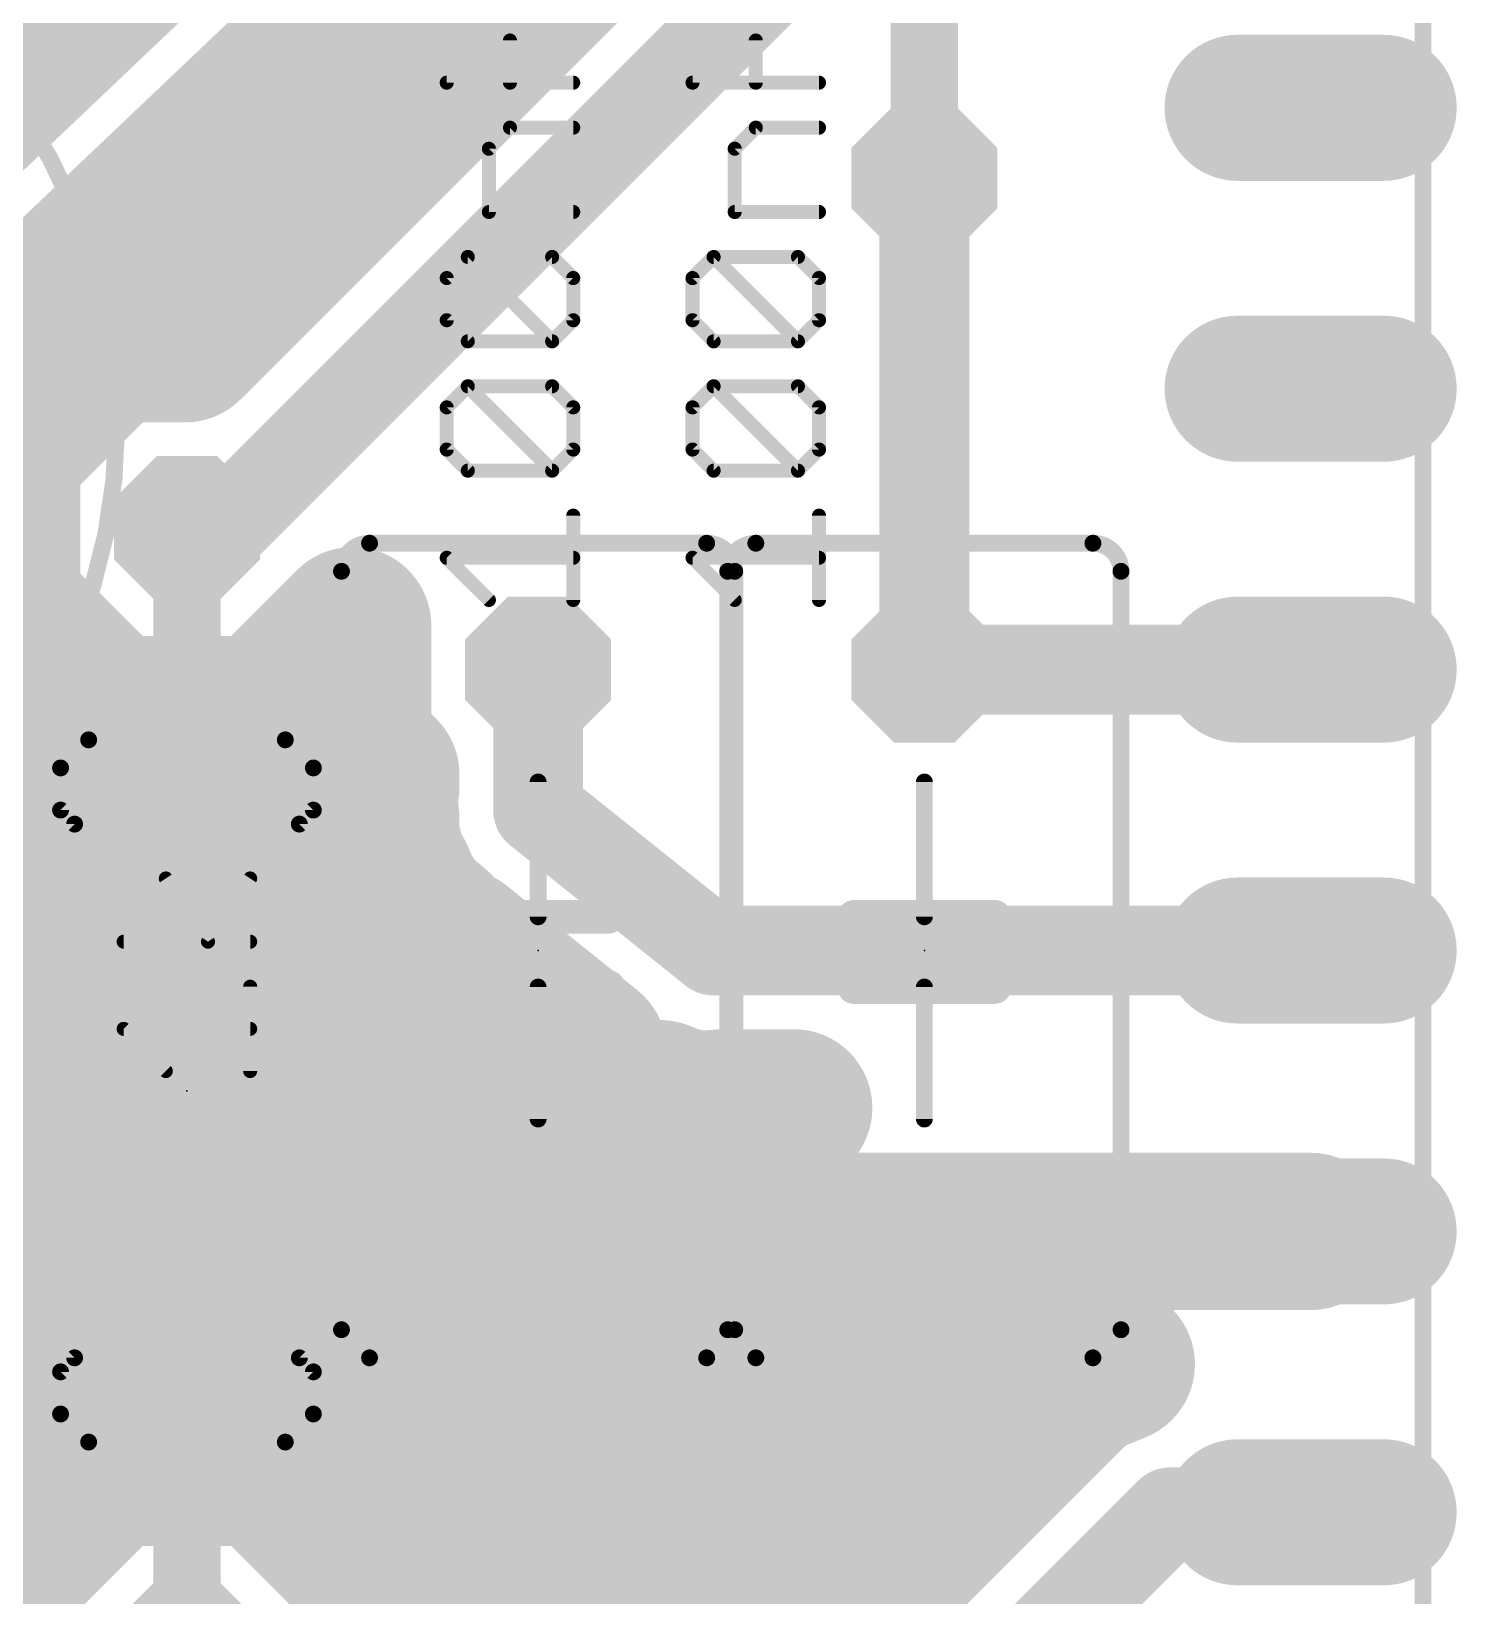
# Model space of a CAD drawing. Extents: x -16.2 to 78.2, y -6.3 to 50.2.
# Drawn here: x 31.93 to 44.82, y 16.07 to 30.22 of the extents above; entities that cross this region are included whole.
import ezdxf

# ---------------------------------------------------------------- set-up
doc = ezdxf.new("R2010")
doc.units = 0
for name, color, linetype in [('16', 175, 'CONTINUOUS'), ('17', 82, 'CONTINUOUS'), ('21', 253, 'CONTINUOUS'), ('23', 7, 'CONTINUOUS'), ('27', 253, 'CONTINUOUS'), ('51', 253, 'CONTINUOUS')]:
    doc.layers.add(name, color=color, linetype=linetype)

# ---------------------------------------------------------------- blocks, each defined once
blk = doc.blocks.new('OCTAGONP')
at = {"const_width": 0.5}
blk.add_lwpolyline([(-0.25, -0.1036), (-0.25, 0.1036), (-0.1036, 0.25), (0.1036, 0.25), (0.25, 0.1036), (0.25, -0.1036), (0.1036, -0.25), (-0.1036, -0.25), (-0.25, -0.1036), (-0.25, 0.1036)], dxfattribs=at)
blk = doc.blocks.new('LONGP100')
at = {"const_width": 1}
blk.add_lwpolyline([(-0.5, 0), (0.5, 0)], dxfattribs=at)
at = {"const_width": 0.5}
for points in [[(-0.5, 0.25, 1), (-0.5, -0.25)], [(0.5, -0.25, 1), (0.5, 0.25)]]:
    blk.add_lwpolyline(points, format="xyb", dxfattribs=at)
blk = doc.blocks.new('RECT')
blk.add_solid([(-0.5, -0.5), (0.5, -0.5), (-0.5, 0.5), (0.5, 0.5)])

msp = doc.modelspace()

# ---------------------------------------------------------------- linework, layer by layer
at = {"layer": '16'}
for points, const_width in [([(39.8526, 33.9267), (33.3198, 27.3939)], 1.4224), ([(29.5275, 27.6225), (35.8775, 33.655)], 1.27), ([(33.655, 25.7175), (41.275, 33.3375)], 0.8128), ([(31.2166, 26.9499), (36.7924, 32.247)], 1.4224), ([(34.2908, 29.8704), (35.7963, 29.8704)], 1.4224), ([(40.005, 28.8925), (40.005, 24.4475)], 0.8128), ([(32.7935, 28.448), (34.3739, 28.448)], 1.4224), ([(32.6431, 27.3939), (31.6611, 26.4119)], 1.4224), ([(33.3198, 27.3939), (32.6431, 27.3939)], 1.4224), ([(31.2963, 27.0256), (32.2748, 27.0256)], 1.4224), ([(31.6611, 26.4119), (31.6611, 25.0231)], 1.4224), ([(31.1785, 25.6032), (31.6611, 25.6032)], 1.4224), ([(33.3375, 25.7175), (33.655, 25.7175)], 0.8128), ([(31.6611, 25.0231), (32.6431, 24.0411)], 1.4224), ([(34.0319, 24.0411), (34.8361, 24.8453)], 1.4224), ([(34.8361, 24.8453), (34.8361, 23.7531)], 1.4224), ([(31.1785, 24.1808), (32.5034, 24.1808)], 1.4224), ([(34.1716, 24.1808), (34.8361, 24.1808)], 1.4224), ([(36.5125, 24.4475), (36.5125, 23.1775)], 0.8128), ([(40.005, 24.4475), (43.4975, 24.4475)], 0.8128), ([(32.6431, 24.0411), (34.0319, 24.0411)], 1.4224), ([(34.8361, 23.7531), (35.0901, 23.4991)], 1.4224), ([(35.0901, 23.4991), (35.0901, 23.3794)], 1.4224), ([(35.0901, 23.3794), (35.0676, 23.3016)], 1.4224), ([(35.0676, 23.3016), (35.0901, 23.0987)], 1.4224), ([(35.0901, 23.0987), (35.0901, 22.8946)], 1.4224), ([(35.0901, 22.8946), (35.1211, 22.8197)], 1.4224), ([(35.1211, 22.8197), (35.13, 22.7392)], 1.4224), ([(36.5125, 23.1775), (38.1, 21.9075)], 0.8128), ([(30.1733, 22.7584), (35.1279, 22.7584)], 1.4224), ([(35.13, 22.7392), (35.2285, 22.5604)], 1.4224), ([(35.2285, 22.5604), (35.3066, 22.3718)], 1.4224), ([(35.3066, 22.3718), (35.3639, 22.3145)], 1.4224), ([(35.3639, 22.3145), (35.403, 22.2435)], 1.4224), ([(35.403, 22.2435), (35.5624, 22.116)], 1.4224), ([(35.5624, 22.116), (35.7068, 21.9716)], 1.4224), ([(35.7068, 21.9716), (35.7816, 21.9407)], 1.4224), ([(35.7816, 21.9407), (36.9661, 20.9931)], 1.4224), ([(38.1, 21.9075), (43.4975, 21.9075)], 0.8128), ([(29.2948, 21.336), (36.5374, 21.336)], 1.4224), ([(35.8392, 20.9931), (34.8869, 20.0408)], 1.4224), ([(36.5125, 20.9931), (35.8392, 20.9931)], 1.4224), ([(36.9661, 20.9931), (36.5125, 20.9931)], 1.4224), ([(36.5125, 20.9931), (36.5125, 19.3675)], 1.4224), ([(36.5125, 19.3675), (36.5125, 20.9931)], 1.4224), ([(38.1381, 20.0408), (37.6105, 20.5684)], 1.4224), ([(37.6105, 20.5684), (37.6285, 20.5632)], 1.4224), ([(37.6285, 20.5632), (37.8171, 20.4851)], 1.4224), ([(37.8171, 20.4851), (37.8981, 20.4851)], 1.4224), ([(37.8981, 20.4851), (37.9759, 20.4626)], 1.4224), ([(37.9759, 20.4626), (38.1788, 20.4851)], 1.4224), ([(38.1788, 20.4851), (38.8237, 20.4851)], 1.4224), ([(38.8237, 20.4851), (38.3794, 20.0408)], 1.4224), ([(34.8869, 20.0408), (34.8869, 19.3675)], 1.4224), ([(38.1381, 19.3675), (38.1381, 20.0408)], 1.4224), ([(38.3794, 20.0408), (38.3794, 19.3675)], 1.4224), ([(30.2514, 19.9136), (34.8869, 19.9136)], 1.4224), ([(36.5125, 19.9136), (36.5125, 19.9136)], 1.4224), ([(38.1381, 19.9136), (38.3794, 19.9136)], 1.4224), ([(34.8869, 19.3675), (36.5125, 19.3675)], 1.4224), ([(36.5125, 19.3675), (34.8869, 19.3675)], 1.4224), ([(34.8869, 19.3675), (34.8869, 18.6942)], 1.4224), ([(36.5125, 19.3675), (36.5125, 19.3675)], 1.4224), ([(36.5125, 19.3675), (36.5125, 19.3675)], 1.4224), ([(36.5125, 17.7419), (36.5125, 19.3675)], 1.4224), ([(36.5125, 19.3675), (36.5125, 19.3675)], 1.4224), ([(36.5125, 19.3675), (36.5125, 17.7419)], 1.4224), ([(38.1381, 19.3675), (36.5125, 19.3675)], 1.4224), ([(36.5125, 19.3675), (36.5125, 19.3675)], 1.4224), ([(36.5125, 19.3675), (38.1381, 19.3675)], 1.4224), ([(38.1381, 18.6942), (38.1381, 19.3675)], 1.4224), ([(38.3794, 19.3675), (40.005, 19.3675)], 1.4224), ([(40.005, 19.3675), (38.3794, 19.3675)], 1.4224), ([(38.3794, 19.3675), (38.3794, 18.6942)], 1.4224), ([(43.4975, 19.3675), (40.005, 19.3675)], 1.4224), ([(40.005, 19.3675), (40.005, 19.3675)], 1.4224), ([(40.005, 19.3675), (41.2115, 19.3675)], 1.4224), ([(40.005, 19.3675), (40.005, 19.3675)], 1.4224), ([(40.005, 17.7419), (40.005, 19.3675)], 1.4224), ([(40.005, 19.3675), (40.005, 19.3675)], 1.4224), ([(40.005, 19.3675), (40.005, 17.7419)], 1.4224), ([(41.2115, 19.3675), (43.4975, 19.3675)], 1.4224), ([(43.4975, 19.3675), (43.4975, 19.3675)], 1.4224), ([(34.8869, 18.6942), (35.8392, 17.7419)], 1.4224), ([(37.1858, 17.7419), (38.1381, 18.6942)], 1.4224), ([(38.3794, 18.6942), (39.3317, 17.7419)], 1.4224), ([(29.9974, 18.4912), (35.0899, 18.4912)], 1.4224), ([(36.5125, 18.4912), (36.5125, 18.4912)], 1.4224), ([(37.9351, 18.4912), (38.5824, 18.4912)], 1.4224), ([(40.005, 18.4912), (40.005, 18.4912)], 1.4224), ([(40.6783, 17.7419), (41.4519, 18.5155)], 1.4224), ([(41.4276, 18.4912), (41.4659, 18.4912)], 1.4224), ([(41.4519, 18.5155), (41.4826, 18.4624)], 1.4224), ([(41.4826, 18.4624), (41.6123, 18.2934)], 1.4224), ([(41.6123, 18.2934), (41.7403, 18.1653)], 1.4224), ([(41.7403, 18.1653), (41.4218, 18.0334)], 1.4224), ([(41.4218, 18.0334), (36.8758, 13.4874)], 1.4224), ([(35.8392, 17.7419), (36.5125, 17.7419)], 1.4224), ([(36.5125, 17.7419), (37.1858, 17.7419)], 1.4224), ([(39.3317, 17.7419), (40.005, 17.7419)], 1.4224), ([(40.005, 17.7419), (40.6783, 17.7419)], 1.4224), ([(32.6431, 17.2339), (31.6611, 16.2519)], 1.4224), ([(34.0319, 17.2339), (32.6431, 17.2339)], 1.4224), ([(35.0139, 16.2519), (34.0319, 17.2339)], 1.4224), ([(30.2514, 17.0688), (32.478, 17.0688)], 1.4224), ([(34.197, 17.0688), (40.4572, 17.0688)], 1.4224), ([(37.465, 12.065), (42.2275, 16.8275)], 0.8128), ([(42.2275, 16.8275), (43.4975, 16.8275)], 0.8128), ([(31.6611, 16.2519), (31.6611, 15.2781)], 1.4224), ([(35.0139, 14.8631), (35.0139, 16.2519)], 1.4224), ([(29.9974, 15.6464), (31.6611, 15.6464)], 1.4224), ([(35.0139, 15.6464), (39.0348, 15.6464)], 1.4224)]:
    msp.add_lwpolyline(points, dxfattribs=dict(at, const_width=const_width))
for points, const_width in [([(34.2908, 30.226, 1), (34.2908, 29.5148)], 0.7112), ([(35.7963, 29.5148, 1), (35.7963, 30.226)], 0.7112), ([(40.2082, 28.8925, 1), (39.8018, 28.8925)], 0.4064), ([(32.7935, 28.8036, 1), (32.7935, 28.0924)], 0.7112), ([(34.3739, 28.0924, 1), (34.3739, 28.8036)], 0.7112), ([(32.6431, 27.7495, 1), (32.6431, 27.0383)], 0.7112), ([(32.8946, 27.1424, 1), (32.3917, 27.6453)], 0.7112), ([(33.3198, 27.0383, 1), (33.3198, 27.7495)], 0.7112), ([(33.0684, 27.6453, 1), (33.5713, 27.1424)], 0.7112), ([(32.2748, 26.67, 1), (32.2748, 27.3812)], 0.7112), ([(32.0167, 26.4119, 1), (31.3055, 26.4119)], 0.7112), ([(31.4097, 26.6633, 1), (31.9125, 26.1604)], 0.7112), ([(31.6611, 25.2476, 1), (31.6611, 25.9588)], 0.7112), ([(33.3375, 25.9207, 1), (33.3375, 25.5143)], 0.4064), ([(33.5113, 25.8612, 1), (33.7987, 25.5738)], 0.4064), ([(33.655, 25.5143, 1), (33.655, 25.9207)], 0.4064), ([(31.9125, 25.2746, 1), (31.4097, 24.7717)], 0.7112), ([(35.1917, 24.8453, 1), (34.4805, 24.8453)], 0.7112), ([(35.0875, 24.5939, 1), (34.5847, 25.0968)], 0.7112), ([(31.3055, 25.0231, 1), (32.0167, 25.0231)], 0.7112), ([(32.5034, 23.8252, 1), (32.5034, 24.5364)], 0.7112), ([(34.1716, 24.5364, 1), (34.1716, 23.8252)], 0.7112), ([(34.8361, 23.8252, 1), (34.8361, 24.5364)], 0.7112), ([(36.7157, 24.4475, 1), (36.3093, 24.4475)], 0.4064), ([(40.005, 24.6507, 1), (40.005, 24.2443)], 0.4064), ([(43.4975, 24.2443, 1), (43.4975, 24.6507)], 0.4064), ([(32.6431, 24.3967, 1), (32.6431, 23.6855)], 0.7112), ([(32.3917, 23.7897, 1), (32.8946, 24.2925)], 0.7112), ([(33.7804, 24.2925, 1), (34.2833, 23.7897)], 0.7112), ([(34.0319, 23.6855, 1), (34.0319, 24.3967)], 0.7112), ([(39.8018, 24.4475, 1), (40.2082, 24.4475)], 0.4064), ([(35.0875, 24.0046, 1), (34.5847, 23.5017)], 0.7112), ([(35.4457, 23.4991, 1), (34.7345, 23.4991)], 0.7112), ([(34.4805, 23.7531, 1), (35.1917, 23.7531)], 0.7112), ([(35.4317, 23.2805, 1), (34.7485, 23.4784)], 0.7112), ([(34.8387, 23.2477, 1), (35.3415, 23.7506)], 0.7112), ([(35.421, 23.3409, 1), (34.7141, 23.2624)], 0.7112), ([(35.4457, 23.0987, 1), (34.7345, 23.0987)], 0.7112), ([(34.726, 23.4006, 1), (35.4091, 23.2027)], 0.7112), ([(34.7345, 23.3794, 1), (35.4457, 23.3794)], 0.7112), ([(35.4186, 23.0307, 1), (34.7616, 22.7585)], 0.7112), ([(34.7367, 23.0595, 1), (35.4435, 23.138)], 0.7112), ([(35.4745, 22.859, 1), (34.7677, 22.7805)], 0.7112), ([(36.6394, 23.3362, 1), (36.3856, 23.0188)], 0.4064), ([(35.4415, 22.9108, 1), (34.8186, 22.5677)], 0.7112), ([(35.1279, 22.4028, 1), (35.1279, 23.114)], 0.7112), ([(36.3093, 23.1775, 1), (36.7157, 23.1775)], 0.4064), ([(34.7345, 22.8946, 1), (35.4457, 22.8946)], 0.7112), ([(34.7926, 22.6836, 1), (35.4496, 22.9558)], 0.7112), ([(35.5571, 22.6965, 1), (34.9, 22.4243)], 0.7112), ([(34.7766, 22.7, 1), (35.4835, 22.7785)], 0.7112), ([(34.917, 22.3889, 1), (35.54, 22.7319)], 0.7112), ([(35.5581, 22.6232, 1), (35.0552, 22.1203)], 0.7112), ([(35.6754, 22.486, 1), (35.0524, 22.143)], 0.7112), ([(35.6251, 22.5212, 1), (35.1809, 21.9659)], 0.7112), ([(35.1125, 22.063, 1), (35.6154, 22.5659)], 0.7112), ([(34.9781, 22.2357, 1), (35.6352, 22.5079)], 0.7112), ([(35.8139, 22.3674, 1), (35.311, 21.8646)], 0.7112), ([(35.0915, 22.072, 1), (35.7145, 22.4151)], 0.7112), ([(35.3403, 21.8383, 1), (35.7846, 22.3937)], 0.7112), ([(35.8429, 22.3002, 1), (35.5707, 21.6431)], 0.7112), ([(36.0038, 22.2183, 1), (35.5595, 21.663)], 0.7112), ([(35.4553, 21.7202, 1), (35.9582, 22.2231)], 0.7112), ([(35.6455, 21.6121, 1), (35.9177, 22.2692)], 0.7112), ([(38.1, 22.1107, 1), (38.1, 21.7043)], 0.4064), ([(37.9731, 21.7488, 1), (38.2269, 22.0662)], 0.4064), ([(43.4975, 21.7043, 1), (43.4975, 22.1107)], 0.4064), ([(36.5374, 20.9804, 1), (36.5374, 21.6916)], 0.7112), ([(35.8392, 21.3487, 1), (35.8392, 20.6375)], 0.7112), ([(36.0906, 20.7416, 1), (35.5877, 21.2445)], 0.7112), ([(36.5125, 21.3487, 1), (36.5125, 20.6375)], 0.7112), ([(36.8681, 20.9931, 1), (36.1569, 20.9931)], 0.7112), ([(36.8681, 20.9931, 1), (36.1569, 20.9931)], 0.7112), ([(36.5125, 20.6375, 1), (36.5125, 21.3487)], 0.7112), ([(36.9661, 20.6375, 1), (36.9661, 21.3487)], 0.7112), ([(36.7439, 20.7154, 1), (37.1882, 21.2708)], 0.7112), ([(37.862, 20.8199, 1), (37.3591, 20.317)], 0.7112), ([(37.7095, 20.91, 1), (37.5115, 20.2269)], 0.7112), ([(37.7645, 20.8918, 1), (37.4924, 20.2347)], 0.7112), ([(37.5295, 20.2217, 1), (37.7274, 20.9048)], 0.7112), ([(37.8171, 20.8407, 1), (37.8171, 20.1295)], 0.7112), ([(37.997, 20.8267, 1), (37.7991, 20.1435)], 0.7112), ([(37.9366, 20.816, 1), (38.0151, 20.1091)], 0.7112), ([(37.681, 20.1566, 1), (37.9532, 20.8136)], 0.7112), ([(38.1788, 20.8407, 1), (38.1788, 20.1295)], 0.7112), ([(37.8769, 20.121, 1), (38.0748, 20.8041)], 0.7112), ([(37.8981, 20.1295, 1), (37.8981, 20.8407)], 0.7112), ([(38.218, 20.1317, 1), (38.1395, 20.8385)], 0.7112), ([(39.0751, 20.2337, 1), (38.5722, 20.7365)], 0.7112), ([(38.8237, 20.1295, 1), (38.8237, 20.8407)], 0.7112), ([(35.2425, 20.0408, 1), (34.5313, 20.0408)], 0.7112), ([(38.4937, 20.0408, 1), (37.7825, 20.0408)], 0.7112), ([(38.735, 20.0408, 1), (38.0238, 20.0408)], 0.7112), ([(34.6355, 20.2923, 1), (35.1383, 19.7894)], 0.7112), ([(34.8869, 19.558, 1), (34.8869, 20.2692)], 0.7112), ([(36.5125, 20.2692, 1), (36.5125, 19.558)], 0.7112), ([(36.5125, 19.558, 1), (36.5125, 20.2692)], 0.7112), ([(38.1381, 20.2692, 1), (38.1381, 19.558)], 0.7112), ([(37.8867, 19.7894, 1), (38.3895, 20.2923)], 0.7112), ([(38.128, 20.2923, 1), (38.6308, 19.7894)], 0.7112), ([(38.3794, 19.558, 1), (38.3794, 20.2692)], 0.7112), ([(34.8869, 19.7231, 1), (34.8869, 19.0119)], 0.7112), ([(34.8869, 19.7231, 1), (34.8869, 19.0119)], 0.7112), ([(35.2425, 19.3675, 1), (34.5313, 19.3675)], 0.7112), ([(36.5125, 19.7231, 1), (36.5125, 19.0119)], 0.7112), ([(36.8681, 19.3675, 1), (36.1569, 19.3675)], 0.7112), ([(36.8681, 19.3675, 1), (36.1569, 19.3675)], 0.7112), ([(36.5125, 19.7231, 1), (36.5125, 19.0119)], 0.7112), ([(36.8681, 19.3675, 1), (36.1569, 19.3675)], 0.7112), ([(36.5125, 19.7231, 1), (36.5125, 19.0119)], 0.7112), ([(36.8681, 19.3675, 1), (36.1569, 19.3675)], 0.7112), ([(36.5125, 19.7231, 1), (36.5125, 19.0119)], 0.7112), ([(36.5125, 19.0119, 1), (36.5125, 19.7231)], 0.7112), ([(36.5125, 19.0119, 1), (36.5125, 19.7231)], 0.7112), ([(36.5125, 19.0119, 1), (36.5125, 19.7231)], 0.7112), ([(36.5125, 19.0119, 1), (36.5125, 19.7231)], 0.7112), ([(38.4937, 19.3675, 1), (37.7825, 19.3675)], 0.7112), ([(38.3794, 19.7231, 1), (38.3794, 19.0119)], 0.7112), ([(38.3794, 19.7231, 1), (38.3794, 19.0119)], 0.7112), ([(38.735, 19.3675, 1), (38.0238, 19.3675)], 0.7112), ([(38.1381, 19.0119, 1), (38.1381, 19.7231)], 0.7112), ([(38.1381, 19.0119, 1), (38.1381, 19.7231)], 0.7112), ([(40.005, 19.7231, 1), (40.005, 19.0119)], 0.7112), ([(40.3606, 19.3675, 1), (39.6494, 19.3675)], 0.7112), ([(40.005, 19.7231, 1), (40.005, 19.0119)], 0.7112), ([(40.3606, 19.3675, 1), (39.6494, 19.3675)], 0.7112), ([(40.3606, 19.3675, 1), (39.6494, 19.3675)], 0.7112), ([(40.005, 19.7231, 1), (40.005, 19.0119)], 0.7112), ([(40.3606, 19.3675, 1), (39.6494, 19.3675)], 0.7112), ([(40.005, 19.0119, 1), (40.005, 19.7231)], 0.7112), ([(40.005, 19.0119, 1), (40.005, 19.7231)], 0.7112), ([(40.005, 19.0119, 1), (40.005, 19.7231)], 0.7112), ([(41.2115, 19.7231, 1), (41.2115, 19.0119)], 0.7112), ([(41.2115, 19.0119, 1), (41.2115, 19.7231)], 0.7112), ([(43.8531, 19.3675, 1), (43.1419, 19.3675)], 0.7112), ([(43.4975, 19.0119, 1), (43.4975, 19.7231)], 0.7112), ([(43.4975, 19.0119, 1), (43.4975, 19.7231)], 0.7112), ([(34.5313, 19.3675, 1), (35.2425, 19.3675)], 0.7112), ([(36.1569, 19.3675, 1), (36.8681, 19.3675)], 0.7112), ([(36.1569, 19.3675, 1), (36.8681, 19.3675)], 0.7112), ([(36.1569, 19.3675, 1), (36.8681, 19.3675)], 0.7112), ([(36.1569, 19.3675, 1), (36.8681, 19.3675)], 0.7112), ([(37.7825, 19.3675, 1), (38.4937, 19.3675)], 0.7112), ([(38.0238, 19.3675, 1), (38.735, 19.3675)], 0.7112), ([(39.6494, 19.3675, 1), (40.3606, 19.3675)], 0.7112), ([(39.6494, 19.3675, 1), (40.3606, 19.3675)], 0.7112), ([(43.1419, 19.3675, 1), (43.8531, 19.3675)], 0.7112), ([(35.1383, 18.9456, 1), (34.6355, 18.4427)], 0.7112), ([(38.3895, 18.4427, 1), (37.8866, 18.9456)], 0.7112), ([(38.6308, 18.9456, 1), (38.128, 18.4427)], 0.7112), ([(35.0899, 18.1356, 1), (35.0899, 18.8468)], 0.7112), ([(36.5125, 18.8468, 1), (36.5125, 18.1356)], 0.7112), ([(36.5125, 18.1356, 1), (36.5125, 18.8468)], 0.7112), ([(37.9351, 18.8468, 1), (37.9351, 18.1356)], 0.7112), ([(38.5824, 18.1356, 1), (38.5824, 18.8468)], 0.7112), ([(40.005, 18.8468, 1), (40.005, 18.1356)], 0.7112), ([(40.005, 18.1356, 1), (40.005, 18.8468)], 0.7112), ([(41.4276, 18.8468, 1), (41.4276, 18.1356)], 0.7112), ([(41.7599, 18.6933, 1), (41.144, 18.3377)], 0.7112), ([(41.7647, 18.6789, 1), (41.2004, 18.2459)], 0.7112), ([(41.7034, 18.264, 1), (41.2005, 18.7669)], 0.7112), ([(41.4659, 18.1356, 1), (41.4659, 18.8468)], 0.7112), ([(34.5313, 18.6942, 1), (35.2425, 18.6942)], 0.7112), ([(37.7825, 18.6942, 1), (38.4937, 18.6942)], 0.7112), ([(38.0238, 18.6942, 1), (38.735, 18.6942)], 0.7112), ([(41.1746, 18.2846, 1), (41.7905, 18.6402)], 0.7112), ([(41.8637, 18.5448, 1), (41.3608, 18.0419)], 0.7112), ([(41.3302, 18.0769, 1), (41.8944, 18.5098)], 0.7112), ([(41.8764, 17.8368, 1), (41.6043, 18.4938)], 0.7112), ([(41.2857, 18.3619, 1), (41.5579, 17.7048)], 0.7112), ([(41.6732, 17.7819, 1), (41.1703, 18.2848)], 0.7112), ([(41.4889, 17.9139, 1), (41.9918, 18.4168)], 0.7112), ([(35.8392, 18.0975, 1), (35.8392, 17.3863)], 0.7112), ([(36.5125, 18.0975, 1), (36.5125, 17.3863)], 0.7112), ([(36.5125, 17.3863, 1), (36.5125, 18.0975)], 0.7112), ([(37.1858, 17.3863, 1), (37.1858, 18.0975)], 0.7112), ([(39.3317, 18.0975, 1), (39.3317, 17.3863)], 0.7112), ([(40.005, 18.0975, 1), (40.005, 17.3863)], 0.7112), ([(40.005, 17.3863, 1), (40.005, 18.0975)], 0.7112), ([(40.6783, 17.3863, 1), (40.6783, 18.0975)], 0.7112), ([(35.5877, 17.4905, 1), (36.0906, 17.9933)], 0.7112), ([(36.9344, 17.9933, 1), (37.4373, 17.4905)], 0.7112), ([(39.0802, 17.4905, 1), (39.5831, 17.9933)], 0.7112), ([(40.4269, 17.9933, 1), (40.9298, 17.4905)], 0.7112), ([(36.1569, 17.7419, 1), (36.8681, 17.7419)], 0.7112), ([(36.1569, 17.7419, 1), (36.8681, 17.7419)], 0.7112), ([(39.6494, 17.7419, 1), (40.3606, 17.7419)], 0.7112), ([(39.6494, 17.7419, 1), (40.3606, 17.7419)], 0.7112), ([(32.6431, 17.5895, 1), (32.6431, 16.8783)], 0.7112), ([(32.8946, 16.9824, 1), (32.3917, 17.4853)], 0.7112), ([(34.2833, 17.4853, 1), (33.7804, 16.9824)], 0.7112), ([(34.0319, 16.8783, 1), (34.0319, 17.5895)], 0.7112), ([(32.478, 16.7132, 1), (32.478, 17.4244)], 0.7112), ([(34.197, 17.4244, 1), (34.197, 16.7132)], 0.7112), ([(40.4572, 16.7132, 1), (40.4572, 17.4244)], 0.7112), ([(42.2275, 17.0307, 1), (42.2275, 16.6243)], 0.4064), ([(42.3712, 16.6838, 1), (42.0838, 16.9712)], 0.4064), ([(43.4975, 16.6243, 1), (43.4975, 17.0307)], 0.4064), ([(32.0167, 16.2519, 1), (31.3055, 16.2519)], 0.7112), ([(31.4097, 16.5033, 1), (31.9125, 16.0004)], 0.7112), ([(35.3695, 16.2519, 1), (34.6583, 16.2519)], 0.7112), ([(34.7624, 16.0004, 1), (35.2653, 16.5033)], 0.7112), ([(31.6611, 15.2908, 1), (31.6611, 16.002)], 0.7112), ([(35.0139, 16.002, 1), (35.0139, 15.2908)], 0.7112), ([(39.0348, 15.2908, 1), (39.0348, 16.002)], 0.7112)]:
    msp.add_lwpolyline(points, format="xyb", dxfattribs=dict(at, const_width=const_width))
at = {"layer": '21'}
for points, const_width in [([(44.5135, 2.0955), (44.5135, 39.1795)], 0.1524), ([(38.0365, 25.5905), (34.9885, 25.5905)], 0.1524), ([(41.529, 25.5905), (38.481, 25.5905)], 0.1524), ([(34.7345, 25.3365), (34.7345, 18.4785)], 0.1524), ([(38.227, 25.3365), (38.227, 18.4785)], 0.1524), ([(38.2905, 18.4785), (38.2905, 25.3365)], 0.1524), ([(41.783, 18.4785), (41.783, 25.3365)], 0.1524), ([(32.4485, 23.8125), (34.2265, 23.8125)], 0.1524), ([(32.1945, 23.5585), (32.1945, 23.1775)], 0.1524), ([(34.4805, 23.5585), (34.4805, 23.1775)], 0.1524), ([(36.5125, 22.2123), (36.5125, 23.4315)], 0.1524), ([(40.005, 22.2123), (40.005, 23.4315)], 0.1524), ([(32.3215, 23.0505), (32.1945, 23.1775)], 0.1524), ([(34.3535, 23.0505), (34.4805, 23.1775)], 0.1524), ([(32.3215, 18.2245), (32.3215, 23.0505)], 0.1524), ([(34.3535, 18.2245), (34.3535, 23.0505)], 0.1524), ([(36.5125, 22.2123), (35.8775, 22.2123)], 0.3048), ([(37.1475, 22.2123), (36.5125, 22.2123)], 0.3048), ([(40.005, 22.2123), (39.37, 22.2123)], 0.3048), ([(40.64, 22.2123), (40.005, 22.2123)], 0.3048), ([(36.5125, 21.5773), (35.8775, 21.5773)], 0.3048), ([(37.1475, 21.5773), (36.5125, 21.5773)], 0.3048), ([(36.5125, 21.5773), (36.5125, 20.3835)], 0.1524), ([(40.005, 21.5773), (39.37, 21.5773)], 0.3048), ([(40.64, 21.5773), (40.005, 21.5773)], 0.3048), ([(40.005, 21.5773), (40.005, 20.3835)], 0.1524), ([(32.3215, 18.2245), (32.1945, 18.0975)], 0.1524), ([(34.3535, 18.2245), (34.4805, 18.0975)], 0.1524), ([(34.9885, 18.2245), (38.0365, 18.2245)], 0.1524), ([(38.481, 18.2245), (41.529, 18.2245)], 0.1524), ([(32.1945, 17.7165), (32.1945, 18.0975)], 0.1524), ([(34.4805, 17.7165), (34.4805, 18.0975)], 0.1524), ([(32.4485, 17.4625), (34.2265, 17.4625)], 0.1524)]:
    msp.add_lwpolyline(points, dxfattribs=dict(at, const_width=const_width))
for points, const_width in [([(27.6225, 21.59, 1), (27.6225, 31.75, 1), (27.6225, 21.59)], 0.1524), ([(34.9885, 25.5905, 0.4142), (34.7345, 25.3365)], 0.1524), ([(34.9885, 25.6286, 1), (34.9885, 25.5524)], 0.0762), ([(34.9885, 25.5524, 1), (34.9885, 25.6286)], 0.0762), ([(38.2905, 25.3365, 0.4142), (38.0365, 25.5905)], 0.1524), ([(38.0365, 25.6286, 1), (38.0365, 25.5524)], 0.0762), ([(38.0365, 25.5524, 1), (38.0365, 25.6286)], 0.0762), ([(38.481, 25.5905, 0.4142), (38.227, 25.3365)], 0.1524), ([(38.481, 25.6286, 1), (38.481, 25.5524)], 0.0762), ([(38.481, 25.5524, 1), (38.481, 25.6286)], 0.0762), ([(41.783, 25.3365, 0.4142), (41.529, 25.5905)], 0.1524), ([(41.529, 25.6286, 1), (41.529, 25.5524)], 0.0762), ([(41.529, 25.5524, 1), (41.529, 25.6286)], 0.0762), ([(34.7726, 25.3365, 1), (34.6964, 25.3365)], 0.0762), ([(34.6964, 25.3365, 1), (34.7726, 25.3365)], 0.0762), ([(38.2651, 25.3365, 1), (38.1889, 25.3365)], 0.0762), ([(38.1889, 25.3365, 1), (38.2651, 25.3365)], 0.0762), ([(38.3286, 25.3365, 1), (38.2524, 25.3365)], 0.0762), ([(38.2524, 25.3365, 1), (38.3286, 25.3365)], 0.0762), ([(41.8211, 25.3365, 1), (41.7449, 25.3365)], 0.0762), ([(41.7449, 25.3365, 1), (41.8211, 25.3365)], 0.0762), ([(32.4485, 23.8125, 0.4142), (32.1945, 23.5585)], 0.1524), ([(32.4485, 23.8506, 1), (32.4485, 23.7744)], 0.0762), ([(32.4485, 23.7744, 1), (32.4485, 23.8506)], 0.0762), ([(34.4805, 23.5585, 0.4142), (34.2265, 23.8125)], 0.1524), ([(34.2265, 23.8506, 1), (34.2265, 23.7744)], 0.0762), ([(34.2265, 23.7744, 1), (34.2265, 23.8506)], 0.0762), ([(32.2326, 23.5585, 1), (32.1564, 23.5585)], 0.0762), ([(34.5186, 23.5585, 1), (34.4424, 23.5585)], 0.0762), ([(32.1564, 23.5585, 1), (32.2326, 23.5585)], 0.0762), ([(34.4424, 23.5585, 1), (34.5186, 23.5585)], 0.0762), ([(36.5506, 23.4315, 1), (36.4744, 23.4315)], 0.0762), ([(40.0431, 23.4315, 1), (39.9669, 23.4315)], 0.0762), ([(32.1564, 23.1775, 1), (32.2326, 23.1775)], 0.0762), ([(32.2214, 23.2044, 1), (32.1676, 23.1506)], 0.0762), ([(34.4424, 23.1775, 1), (34.5186, 23.1775)], 0.0762), ([(34.5074, 23.1506, 1), (34.4536, 23.2044)], 0.0762), ([(32.3596, 23.0505, 1), (32.2834, 23.0505)], 0.0762), ([(32.2946, 23.0236, 1), (32.3484, 23.0774)], 0.0762), ([(34.3916, 23.0505, 1), (34.3154, 23.0505)], 0.0762), ([(34.3266, 23.0774, 1), (34.3804, 23.0236)], 0.0762), ([(35.8775, 22.2885, 1), (35.8775, 22.1361)], 0.1524), ([(36.5125, 22.2885, 1), (36.5125, 22.1361)], 0.1524), ([(36.5125, 22.1361, 1), (36.5125, 22.2885)], 0.1524), ([(37.1475, 22.1361, 1), (37.1475, 22.2885)], 0.1524), ([(39.37, 22.2885, 1), (39.37, 22.1361)], 0.1524), ([(40.005, 22.2885, 1), (40.005, 22.1361)], 0.1524), ([(40.005, 22.1361, 1), (40.005, 22.2885)], 0.1524), ([(40.64, 22.1361, 1), (40.64, 22.2885)], 0.1524), ([(36.4744, 22.2123, 1), (36.5506, 22.2123)], 0.0762), ([(39.9669, 22.2123, 1), (40.0431, 22.2123)], 0.0762), ([(35.8775, 21.6535, 1), (35.8775, 21.5011)], 0.1524), ([(36.5125, 21.6535, 1), (36.5125, 21.5011)], 0.1524), ([(36.5125, 21.5011, 1), (36.5125, 21.6535)], 0.1524), ([(36.5506, 21.5773, 1), (36.4744, 21.5773)], 0.0762), ([(37.1475, 21.5011, 1), (37.1475, 21.6535)], 0.1524), ([(39.37, 21.6535, 1), (39.37, 21.5011)], 0.1524), ([(40.005, 21.6535, 1), (40.005, 21.5011)], 0.1524), ([(40.005, 21.5011, 1), (40.005, 21.6535)], 0.1524), ([(40.0431, 21.5773, 1), (39.9669, 21.5773)], 0.0762), ([(40.64, 21.5011, 1), (40.64, 21.6535)], 0.1524), ([(36.4744, 20.3835, 1), (36.5506, 20.3835)], 0.0762), ([(39.9669, 20.3835, 1), (40.0431, 20.3835)], 0.0762), ([(34.7345, 18.4785, 0.4142), (34.9885, 18.2245)], 0.1524), ([(34.7726, 18.4785, 1), (34.6964, 18.4785)], 0.0762), ([(38.0365, 18.2245, 0.4142), (38.2905, 18.4785)], 0.1524), ([(38.227, 18.4785, 0.4142), (38.481, 18.2245)], 0.1524), ([(38.2651, 18.4785, 1), (38.1889, 18.4785)], 0.0762), ([(38.3286, 18.4785, 1), (38.2524, 18.4785)], 0.0762), ([(41.529, 18.2245, 0.4142), (41.783, 18.4785)], 0.1524), ([(41.8211, 18.4785, 1), (41.7449, 18.4785)], 0.0762), ([(34.6964, 18.4785, 1), (34.7726, 18.4785)], 0.0762), ([(38.1889, 18.4785, 1), (38.2651, 18.4785)], 0.0762), ([(38.2524, 18.4785, 1), (38.3286, 18.4785)], 0.0762), ([(41.7449, 18.4785, 1), (41.8211, 18.4785)], 0.0762), ([(32.2834, 18.2245, 1), (32.3596, 18.2245)], 0.0762), ([(32.3484, 18.1976, 1), (32.2946, 18.2514)], 0.0762), ([(34.3154, 18.2245, 1), (34.3916, 18.2245)], 0.0762), ([(34.3804, 18.2514, 1), (34.3266, 18.1976)], 0.0762), ([(34.9885, 18.2626, 1), (34.9885, 18.1864)], 0.0762), ([(34.9885, 18.1864, 1), (34.9885, 18.2626)], 0.0762), ([(38.0365, 18.2626, 1), (38.0365, 18.1864)], 0.0762), ([(38.0365, 18.1864, 1), (38.0365, 18.2626)], 0.0762), ([(38.481, 18.2626, 1), (38.481, 18.1864)], 0.0762), ([(38.481, 18.1864, 1), (38.481, 18.2626)], 0.0762), ([(41.529, 18.2626, 1), (41.529, 18.1864)], 0.0762), ([(41.529, 18.1864, 1), (41.529, 18.2626)], 0.0762), ([(32.2326, 18.0975, 1), (32.1564, 18.0975)], 0.0762), ([(32.1676, 18.1244, 1), (32.2214, 18.0706)], 0.0762), ([(34.5186, 18.0975, 1), (34.4424, 18.0975)], 0.0762), ([(34.4536, 18.0706, 1), (34.5074, 18.1244)], 0.0762), ([(32.1945, 17.7165, 0.4142), (32.4485, 17.4625)], 0.1524), ([(32.2326, 17.7165, 1), (32.1564, 17.7165)], 0.0762), ([(32.1564, 17.7165, 1), (32.2326, 17.7165)], 0.0762), ([(34.2265, 17.4625, 0.4142), (34.4805, 17.7165)], 0.1524), ([(34.5186, 17.7165, 1), (34.4424, 17.7165)], 0.0762), ([(34.4424, 17.7165, 1), (34.5186, 17.7165)], 0.0762), ([(32.4485, 17.5006, 1), (32.4485, 17.4244)], 0.0762), ([(32.4485, 17.4244, 1), (32.4485, 17.5006)], 0.0762), ([(34.2265, 17.5006, 1), (34.2265, 17.4244)], 0.0762), ([(34.2265, 17.4244, 1), (34.2265, 17.5006)], 0.0762)]:
    msp.add_lwpolyline(points, format="xyb", dxfattribs=dict(at, const_width=const_width))
at = {"layer": '23'}
for p in [(36.5125, 21.9075), (40.005, 21.9075), (33.3375, 20.6375)]:
    msp.add_point(p, dxfattribs=at)
at = {"layer": '27', "const_width": 0.127}
for points in [[(35.686, 29.7551), (35.686, 30.5177)], [(37.9085, 29.7551), (37.9085, 30.5177)], [(36.258, 29.7551), (36.258, 30.1364)], [(38.4805, 29.7551), (38.4805, 30.1364)], [(36.83, 29.7551), (35.686, 29.7551)], [(39.0525, 29.7551), (37.9085, 29.7551)], [(36.0674, 29.1577), (36.258, 29.3483)], [(36.258, 29.3483), (36.83, 29.3483)], [(38.2899, 29.1577), (38.4805, 29.3483)], [(38.4805, 29.3483), (39.0525, 29.3483)], [(36.0674, 28.5857), (36.0674, 29.1577)], [(38.2899, 28.5857), (38.2899, 29.1577)], [(36.83, 28.5857), (36.0674, 28.5857)], [(39.0525, 28.5857), (38.2899, 28.5857)], [(35.686, 27.9883), (35.8767, 28.1789)], [(35.8767, 28.1789), (36.6393, 28.1789)], [(36.6393, 27.4163), (35.8767, 28.1789)], [(36.6393, 28.1789), (36.83, 27.9883)], [(37.9085, 27.9883), (38.0992, 28.1789)], [(38.0992, 28.1789), (38.8618, 28.1789)], [(38.8618, 27.4163), (38.0992, 28.1789)], [(38.8618, 28.1789), (39.0525, 27.9883)], [(35.686, 27.607), (35.686, 27.9883)], [(36.83, 27.9883), (36.83, 27.607)], [(37.9085, 27.607), (37.9085, 27.9883)], [(39.0525, 27.9883), (39.0525, 27.607)], [(35.8767, 27.4163), (35.686, 27.607)], [(36.83, 27.607), (36.6393, 27.4163)], [(38.0992, 27.4163), (37.9085, 27.607)], [(39.0525, 27.607), (38.8618, 27.4163)], [(36.6393, 27.4163), (35.8767, 27.4163)], [(38.8618, 27.4163), (38.0992, 27.4163)], [(35.686, 26.8189), (35.8767, 27.0096)], [(35.8767, 27.0096), (36.6393, 27.0096)], [(36.6393, 26.2469), (35.8767, 27.0096)], [(36.6393, 27.0096), (36.83, 26.8189)], [(37.9085, 26.8189), (38.0992, 27.0096)], [(38.0992, 27.0096), (38.8618, 27.0096)], [(38.8618, 26.2469), (38.0992, 27.0096)], [(38.8618, 27.0096), (39.0525, 26.8189)], [(35.686, 26.4376), (35.686, 26.8189)], [(36.83, 26.8189), (36.83, 26.4376)], [(37.9085, 26.4376), (37.9085, 26.8189)], [(39.0525, 26.8189), (39.0525, 26.4376)], [(35.8767, 26.2469), (35.686, 26.4376)], [(36.83, 26.4376), (36.6393, 26.2469)], [(38.0992, 26.2469), (37.9085, 26.4376)], [(39.0525, 26.4376), (38.8618, 26.2469)], [(36.6393, 26.2469), (35.8767, 26.2469)], [(38.8618, 26.2469), (38.0992, 26.2469)], [(36.83, 25.0775), (36.83, 25.8402)], [(39.0525, 25.0775), (39.0525, 25.8402)], [(36.0674, 25.0775), (35.686, 25.4588)], [(35.686, 25.4588), (36.83, 25.4588)], [(38.2899, 25.0775), (37.9085, 25.4588)], [(37.9085, 25.4588), (39.0525, 25.4588)], [(33.5277, 21.9871), (33.1463, 22.5591)], [(33.909, 22.5591), (33.5277, 21.9871)], [(33.909, 21.9871), (32.765, 21.9871)], [(33.909, 20.8177), (33.909, 21.5804)], [(33.1463, 20.8177), (32.765, 21.199)], [(32.765, 21.199), (33.909, 21.199)]]:
    msp.add_lwpolyline(points, dxfattribs=at)
at = {"layer": '27', "const_width": 0.0635}
for points in [[(36.2898, 30.1364, 1), (36.2263, 30.1364)], [(38.5123, 30.1364, 1), (38.4488, 30.1364)], [(35.686, 29.7868, 1), (35.686, 29.7233)], [(35.6543, 29.7551, 1), (35.7178, 29.7551)], [(36.2263, 29.7551, 1), (36.2898, 29.7551)], [(36.83, 29.7233, 1), (36.83, 29.7868)], [(37.9085, 29.7868, 1), (37.9085, 29.7233)], [(37.8768, 29.7551, 1), (37.9403, 29.7551)], [(38.4488, 29.7551, 1), (38.5123, 29.7551)], [(39.0525, 29.7233, 1), (39.0525, 29.7868)], [(36.258, 29.3801, 1), (36.258, 29.3166)], [(36.2805, 29.3259, 1), (36.2356, 29.3708)], [(36.83, 29.3166, 1), (36.83, 29.3801)], [(38.4805, 29.3801, 1), (38.4805, 29.3166)], [(38.503, 29.3259, 1), (38.4581, 29.3708)], [(39.0525, 29.3166, 1), (39.0525, 29.3801)], [(36.0991, 29.1577, 1), (36.0356, 29.1577)], [(36.0449, 29.1801, 1), (36.0898, 29.1352)], [(38.3216, 29.1577, 1), (38.2581, 29.1577)], [(38.2674, 29.1801, 1), (38.3123, 29.1352)], [(36.0356, 28.5857, 1), (36.0991, 28.5857)], [(36.0674, 28.6174, 1), (36.0674, 28.5539)], [(36.83, 28.5539, 1), (36.83, 28.6174)], [(38.2581, 28.5857, 1), (38.3216, 28.5857)], [(38.2899, 28.6174, 1), (38.2899, 28.5539)], [(39.0525, 28.5539, 1), (39.0525, 28.6174)], [(35.8767, 28.2107, 1), (35.8767, 28.1472)], [(35.8991, 28.2014, 1), (35.8542, 28.1565)], [(35.8991, 28.1565, 1), (35.8542, 28.2014)], [(36.6618, 28.2014, 1), (36.6169, 28.1565)], [(36.6393, 28.1472, 1), (36.6393, 28.2107)], [(38.0992, 28.2107, 1), (38.0992, 28.1472)], [(38.1216, 28.2014, 1), (38.0767, 28.1565)], [(38.1216, 28.1565, 1), (38.0767, 28.2014)], [(38.8843, 28.2014, 1), (38.8394, 28.1565)], [(38.8618, 28.1472, 1), (38.8618, 28.2107)], [(35.7178, 27.9883, 1), (35.6543, 27.9883)], [(35.6636, 28.0107, 1), (35.7085, 27.9658)], [(36.8618, 27.9883, 1), (36.7982, 27.9883)], [(36.8075, 27.9658, 1), (36.8525, 28.0107)], [(37.9403, 27.9883, 1), (37.8768, 27.9883)], [(37.8861, 28.0107, 1), (37.931, 27.9658)], [(39.0843, 27.9883, 1), (39.0207, 27.9883)], [(39.03, 27.9658, 1), (39.075, 28.0107)], [(35.6543, 27.607, 1), (35.7178, 27.607)], [(35.7085, 27.6294, 1), (35.6636, 27.5845)], [(36.7982, 27.607, 1), (36.8618, 27.607)], [(36.8525, 27.5845, 1), (36.8075, 27.6294)], [(37.931, 27.6294, 1), (37.8861, 27.5845)], [(37.8768, 27.607, 1), (37.9403, 27.607)], [(39.0207, 27.607, 1), (39.0843, 27.607)], [(39.075, 27.5845, 1), (39.03, 27.6294)], [(35.8767, 27.448, 1), (35.8767, 27.3845)], [(35.8542, 27.3938, 1), (35.8991, 27.4387)], [(36.6169, 27.4387, 1), (36.6618, 27.3938)], [(36.6169, 27.3938, 1), (36.6618, 27.4387)], [(36.6393, 27.3845, 1), (36.6393, 27.448)], [(38.0992, 27.448, 1), (38.0992, 27.3845)], [(38.0767, 27.3938, 1), (38.1216, 27.4387)], [(38.8394, 27.4387, 1), (38.8843, 27.3938)], [(38.8394, 27.3938, 1), (38.8843, 27.4387)], [(38.8618, 27.3845, 1), (38.8618, 27.448)], [(35.8767, 27.0413, 1), (35.8767, 26.9778)], [(35.8991, 27.032, 1), (35.8542, 26.9871)], [(35.8991, 26.9871, 1), (35.8542, 27.032)], [(36.6618, 27.032, 1), (36.6169, 26.9871)], [(36.6393, 26.9778, 1), (36.6393, 27.0413)], [(38.0992, 27.0413, 1), (38.0992, 26.9778)], [(38.1216, 27.032, 1), (38.0767, 26.9871)], [(38.1216, 26.9871, 1), (38.0767, 27.032)], [(38.8843, 27.032, 1), (38.8394, 26.9871)], [(38.8618, 26.9778, 1), (38.8618, 27.0413)], [(35.7178, 26.8189, 1), (35.6543, 26.8189)], [(36.8618, 26.8189, 1), (36.7982, 26.8189)], [(37.9403, 26.8189, 1), (37.8768, 26.8189)], [(39.0843, 26.8189, 1), (39.0207, 26.8189)], [(35.6636, 26.8413, 1), (35.7085, 26.7964)], [(36.8075, 26.7964, 1), (36.8525, 26.8413)], [(37.8861, 26.8413, 1), (37.931, 26.7964)], [(39.03, 26.7964, 1), (39.075, 26.8413)], [(35.6543, 26.4376, 1), (35.7178, 26.4376)], [(35.7085, 26.46, 1), (35.6636, 26.4151)], [(36.7982, 26.4376, 1), (36.8618, 26.4376)], [(36.8525, 26.4151, 1), (36.8075, 26.46)], [(37.931, 26.46, 1), (37.8861, 26.4151)], [(37.8768, 26.4376, 1), (37.9403, 26.4376)], [(39.0207, 26.4376, 1), (39.0843, 26.4376)], [(39.075, 26.4151, 1), (39.03, 26.46)], [(35.8767, 26.2786, 1), (35.8767, 26.2152)], [(35.8542, 26.2244, 1), (35.8991, 26.2694)], [(36.6169, 26.2694, 1), (36.6618, 26.2244)], [(36.6169, 26.2244, 1), (36.6618, 26.2694)], [(36.6393, 26.2152, 1), (36.6393, 26.2786)], [(38.0992, 26.2786, 1), (38.0992, 26.2152)], [(38.0767, 26.2244, 1), (38.1216, 26.2694)], [(38.8394, 26.2694, 1), (38.8843, 26.2244)], [(38.8394, 26.2244, 1), (38.8843, 26.2694)], [(38.8618, 26.2152, 1), (38.8618, 26.2786)], [(36.8618, 25.8402, 1), (36.7982, 25.8402)], [(39.0843, 25.8402, 1), (39.0207, 25.8402)], [(35.686, 25.4906, 1), (35.686, 25.4271)], [(35.7085, 25.4813, 1), (35.6636, 25.4364)], [(36.83, 25.4271, 1), (36.83, 25.4906)], [(37.9085, 25.4906, 1), (37.9085, 25.4271)], [(37.931, 25.4813, 1), (37.8861, 25.4364)], [(39.0525, 25.4271, 1), (39.0525, 25.4906)], [(36.0449, 25.0551, 1), (36.0898, 25.1)], [(36.7982, 25.0775, 1), (36.8618, 25.0775)], [(38.2674, 25.0551, 1), (38.3123, 25.1)], [(39.0207, 25.0775, 1), (39.0843, 25.0775)], [(33.1728, 22.5767, 1), (33.1199, 22.5415)], [(33.9354, 22.5415, 1), (33.8826, 22.5767)], [(32.765, 22.0189, 1), (32.765, 21.9554)], [(33.5013, 22.0047, 1), (33.5541, 21.9695)], [(33.5013, 21.9695, 1), (33.5541, 22.0047)], [(33.909, 21.9554, 1), (33.909, 22.0189)], [(33.9408, 21.5804, 1), (33.8772, 21.5804)], [(32.765, 21.2308, 1), (32.765, 21.1673)], [(32.7875, 21.2215, 1), (32.7426, 21.1766)], [(33.909, 21.1673, 1), (33.909, 21.2308)], [(33.1239, 20.7953, 1), (33.1688, 20.8402)], [(33.8772, 20.8177, 1), (33.9408, 20.8177)]]:
    msp.add_lwpolyline(points, format="xyb", dxfattribs=at)
at = {"layer": '51', "const_width": 0.6096}
for points in [[(40.005, 28.8925), (40.005, 29.9085)], [(33.3375, 25.7175), (33.3375, 24.7015)], [(33.3375, 15.5575), (33.3375, 16.5735)]]:
    msp.add_lwpolyline(points, dxfattribs=at)
at = {"layer": '51', "const_width": 0.3048}
for points in [[(40.1574, 29.9085, 1), (39.8526, 29.9085)], [(39.8526, 28.8925, 1), (40.1574, 28.8925)], [(33.4899, 25.7175, 1), (33.1851, 25.7175)], [(33.1851, 24.7015, 1), (33.4899, 24.7015)], [(33.4899, 16.5735, 1), (33.1851, 16.5735)]]:
    msp.add_lwpolyline(points, format="xyb", dxfattribs=at)

# ---------------------------------------------------------------- block references
at = {"layer": '17', "xscale": 1.3208, "yscale": 1.3208}
for name, p, rotation in [('LONGP100', (43.4975, 29.5275), 180), ('LONGP100', (43.4975, 29.5275), 180), ('OCTAGONP', (40.005, 28.8925), 270), ('OCTAGONP', (40.005, 28.8925), 270), ('LONGP100', (43.4975, 26.9875), 180), ('LONGP100', (43.4975, 26.9875), 180), ('OCTAGONP', (33.3375, 25.7175), 270), ('OCTAGONP', (33.3375, 25.7175), 270), ('OCTAGONP', (36.5125, 24.4475), 270), ('OCTAGONP', (36.5125, 24.4475), 270), ('OCTAGONP', (40.005, 24.4475), 270), ('OCTAGONP', (40.005, 24.4475), 270), ('LONGP100', (43.4975, 24.4475), 180), ('LONGP100', (43.4975, 24.4475), 180), ('LONGP100', (43.4975, 21.9075), 180), ('LONGP100', (43.4975, 21.9075), 180), ('OCTAGONP', (36.5125, 19.3675), 270), ('OCTAGONP', (36.5125, 19.3675), 270), ('OCTAGONP', (40.005, 19.3675), 270), ('OCTAGONP', (40.005, 19.3675), 270), ('LONGP100', (43.4975, 19.3675), 180), ('LONGP100', (43.4975, 19.3675), 180), ('LONGP100', (43.4975, 16.8275), 180), ('LONGP100', (43.4975, 16.8275), 180), ('OCTAGONP', (33.3375, 15.5575), 270), ('OCTAGONP', (33.3375, 15.5575), 270)]:
    msp.add_blockref(name, p, dxfattribs=dict(at, rotation=rotation))
at = {"layer": '21', "xscale": 0.8636, "yscale": 0.6096, "rotation": 270}
for p in [(40.005, 30.3657), (33.3375, 24.2443), (33.3375, 17.0307)]:
    msp.add_blockref('RECT', p, dxfattribs=at)

doc.saveas('drawing.dxf')
